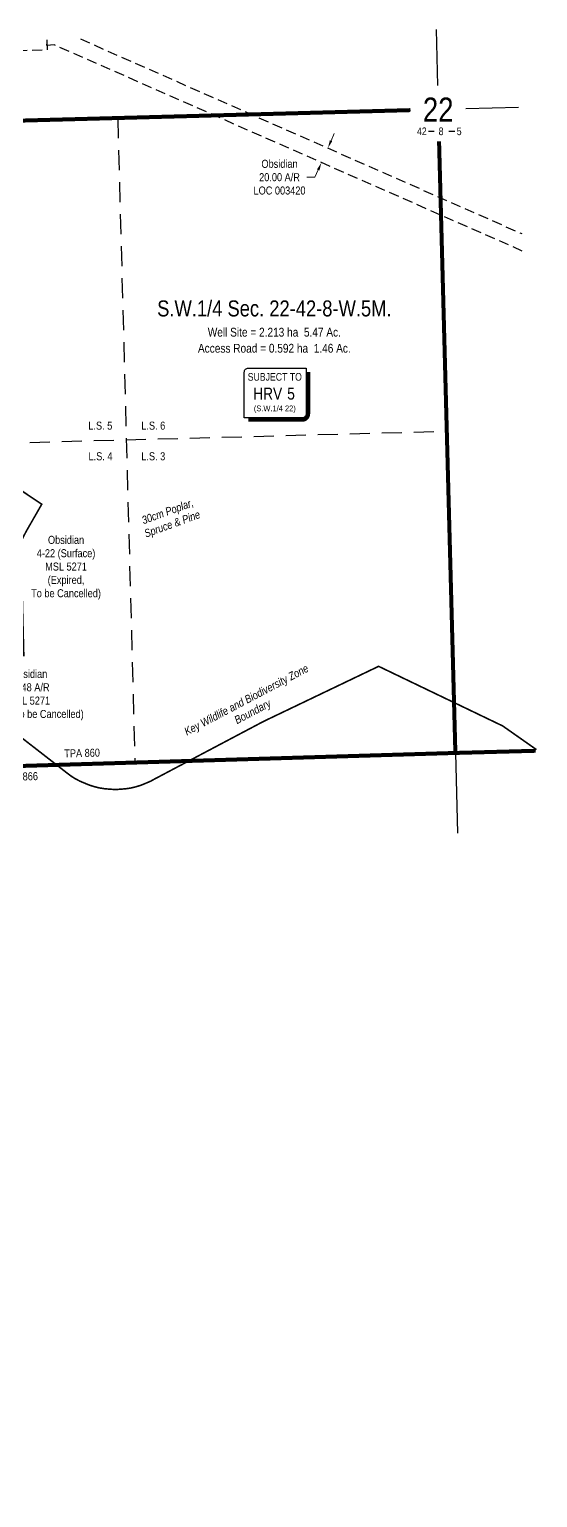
# Model space of a CAD drawing. Extents: x 626391 to 631254, y 5829536 to 5833211.
# Drawn here: x 630172 to 630807, y 5831377 to 5833211 of the extents above; entities that cross this region are included whole.
import ezdxf
from ezdxf.enums import TextEntityAlignment as Align

# ---------------------------------------------------------------- set-up
doc = ezdxf.new("R2010")
doc.units = 0
doc.header["$LTSCALE"] = 5
doc.header["$PDMODE"] = 34
doc.header["$PDSIZE"] = 0.03
for name, pattern in [('CENTERLINEX3', [5, 2.5, -1, 0.5, -1]), ('DASHDOT2', [12.7, 6.35, -3.175, 0, -3.175]), ('foc-ACCESSROAD', [3.75, 2.5, -1.25]), ('foc-LSD', [8, 5, -3]), ('foc-QUARTERLINE', [33, 25, -3, 2, -3])]:
    doc.linetypes.add(name, pattern=pattern)
doc.layers.get('Defpoints').update_dxf_attribs({"color": 9})
for name, color, linetype in [('10', 1, 'Continuous'), ('9', 3, 'Continuous'), ('AS-WILDLIFE', 131, 'DASHDOT2'), ('C-AR', 13, 'foc-ACCESSROAD'), ('C-SYMBOL', 7, 'Continuous'), ('CG-NOTES', 7, 'Continuous'), ('CTW', 7, 'Continuous'), ('L-AREAREQUIRED', 7, 'Continuous'), ('L-QSEC', 8, 'foc-QUARTERLINE'), ('L-SEC', 7, 'Continuous'), ('L-SECLBL', 7, 'Continuous'), ('L-SECTION-LSD', 7, 'foc-LSD'), ('T-BUSH-T', 110, 'Continuous')]:
    doc.layers.add(name, color=color, linetype=linetype)
doc.layers.add('AS-TRAPPER BOUNDARY', color=7, linetype='CENTERLINEX3', true_color=0xb85c00, transparency=0.6)
doc.layers.add('AS-TRAPPER-T', color=7, linetype='Continuous', true_color=0xc26100)
doc.layers.add('C-AR-T', color=13, linetype='Continuous', lineweight=9)
doc.layers.add('C-WS-T', color=13, linetype='Continuous', lineweight=9)
doc.styles.add('100L', font='ARIALN.TTF', dxfattribs={"height": 11})
doc.styles.add('175L', font='ARIALN.TTF', dxfattribs={"height": 20})
doc.styles.add('240', font='ARIALN.TTF', dxfattribs={"height": 30})
doc.styles.add('80CG', font='ARIALN.TTF', dxfattribs={"height": 10})
doc.styles.add('80L', font='ARIALN.TTF', dxfattribs={"height": 10})
doc.styles.add('80LS', font='ARIALNI.TTF', dxfattribs={"height": 10})
doc.styles.add('HRV', font='ARIALN.TTF', dxfattribs={"height": 3})
doc.styles.add('SIMPLEX', font='ARIALN.TTF')
doc.dimstyles.new('Compass 5 000', dxfattribs={"dimscale": 5, "dimtxt": 9, "dimasz": 2, "dimexe": 0.2, "dimexo": 0.0625, "dimgap": 0.5, "dimtad": 0, "dimtih": 1, "dimtoh": 1, "dimzin": 0, "dimdsep": 46, "dimtxsty": '80CG', "dimcen": 0.1, "dimse1": 1, "dimse2": 1, "dimclrd": 256, "dimclrt": 256, "dimaunit": 1, "dimadec": 4, "dimazin": 0, "dimtfac": 0.06, "dimtofl": 0, "dimtmove": 0, "dimatfit": 1, "dimfxl": 0.2, "dimtolj": 1, "dimtzin": 0, "dimlwd": -1, "dimarcsym": 0})

# ---------------------------------------------------------------- blocks, each defined once
blk = doc.blocks.new('L-SECLBL')
at = {"layer": '9', "color": 7}
for p, q in [((-5.1, -27.8), (-12.3, -27.8)), ((20.7, -27.8), (13.5, -27.8))]:
    blk.add_line(p, q, dxfattribs=at)
at = {"layer": '10', "color": 2, "style": 'SIMPLEX'}
blk.add_attdef('SEC', text='', height=30, dxfattribs=at).set_placement((0, 0), align=Align.MIDDLE)
at = {"layer": '10', "color": 5, "style": '80L'}
blk.add_attdef('TWP', text='', height=9.5, dxfattribs=at).set_placement((-14.4, -27.4), align=Align.MIDDLE_RIGHT)
blk.add_attdef('RGE', text='', height=9.5, dxfattribs=at).set_placement((3.6, -27.4), align=Align.MIDDLE_CENTER)
blk.add_attdef('MER', text='', height=9.5, dxfattribs=at).set_placement((23.2, -27.4), align=Align.MIDDLE_LEFT)
blk = doc.blocks.new('*D418')
at = {"layer": 'C-AR-T', "transparency": 16777216}
for p, q in [((630549.2, 5833072.2), (630553.2, 5833081.3)), ((630529.1, 5833026.6), (630519.1, 5833026.6)), ((630533.2, 5833035.8), (630529.1, 5833026.6))]:
    blk.add_line(p, q, dxfattribs=at)
for points in [[(630547.7, 5833072.8), (630550.7, 5833071.5), (630545.2, 5833063)], [(630531.6, 5833036.4), (630534.7, 5833035.1), (630537.2, 5833044.9)]]:
    blk.add_solid(points, dxfattribs=at)
at = {"layer": 'Defpoints', "color": 0, "transparency": 16777216}
for p in [(630537.2, 5833044.9), (630553.7, 5833059.2), (630545.8, 5833041.1)]:
    blk.add_point(p, dxfattribs=at)
at = {"layer": 'C-AR-T', "transparency": 16777216, "insert": (630484.8, 5833026.6), "char_height": 10, "attachment_point": 5, "style": '80CG'}
blk.add_mtext('\\A1;Obsidian\\P20.00 A/R\\PLOC 003420', dxfattribs=at)
blk = doc.blocks.new('*D423')
at = {"layer": 'C-AR-T', "transparency": 16777216}
for p, q in [((629997.9, 5832447.3), (629989.8, 5832453.2)), ((630038.8, 5832417.8), (630092.1, 5832379.5)), ((630092.1, 5832379.5), (630102.1, 5832379.5))]:
    blk.add_line(p, q, dxfattribs=at)
for points in [[(629998.9, 5832448.7), (629996.9, 5832446), (630006, 5832441.5)], [(630039.8, 5832419.2), (630037.9, 5832416.5), (630030.7, 5832423.7)]]:
    blk.add_solid(points, dxfattribs=at)
at = {"layer": 'Defpoints', "color": 0, "transparency": 16777216}
for p in [(630030.7, 5832423.7), (629981.9, 5832408), (630006.6, 5832390.2)]:
    blk.add_point(p, dxfattribs=at)
at = {"layer": 'C-AR-T', "transparency": 16777216, "insert": (630172, 5832379.5), "char_height": 10, "attachment_point": 5, "style": '80CG', "bg_fill": 3, "box_fill_scale": 1.1, "bg_fill_color": 256, "bg_fill_true_color": 13158600, "bg_fill_transparency": 0}
blk.add_mtext('\\A1;Obsidian\\P30.48 A/R\\PMSL 5271\\P(Expired, To be Cancelled)', dxfattribs=at)
blk = doc.blocks.new('HRV')
blk.add_lwpolyline([(-35.1, 31.6), (37.2, 31.6), (37.2, -25.5, -0.414214), (32.2, -30.5), (-40.1, -30.5), (-40.1, 26.6, -0.414214)], format="xyb", close=True)
at = {"const_width": 5, "flags": 128}
blk.add_lwpolyline([(-35.1, -33), (32.2, -33, 0.414214), (39.7, -25.5), (39.7, 26.6)], format="xyb", dxfattribs=at)
at = {"style": '80L'}
blk.add_text('SUBJECT TO', height=9.5, dxfattribs=at).set_placement((-2, 13.1), align=Align.BOTTOM_CENTER)
blk.add_attdef('(N.W.1/4 00)', text='', height=7.12, dxfattribs=at).set_placement((-2, -24.4), align=Align.BOTTOM_CENTER)
at = {"layer": 'CTW', "color": 3, "style": 'HRV'}
blk.add_text('HRV', height=15, dxfattribs=at).set_placement((-10.9, -0.2), align=Align.MIDDLE_CENTER)
blk.add_attdef('0', text='', height=15, dxfattribs=at).set_placement((18.3, -0.2), align=Align.MIDDLE_CENTER)

msp = doc.modelspace()

# ---------------------------------------------------------------- linework, layer by layer
at = {"layer": 'AS-TRAPPER BOUNDARY', "color": 114, "true_color": 0x008f47, "const_width": 4.998, "flags": 128}
for points in [[(629927.515, 5831379.329), (629926.757, 5831479.31), (629904.262, 5832326.517), (629977.298, 5832349.486), (630041.604, 5832438.78), (630041.888, 5832427.356), (630163.713, 5832430.623), (630159.211, 5832602.387), (630027.454, 5832598.941), (630030.519, 5832475.526), (629958.493, 5832375.513), (629903.421, 5832358.193), (629883.993, 5833089.873), (630403.416, 5833103.826), (630449.786, 5833105.074), (630648.326, 5833110.425)], [(630684.145, 5833071.392), (630686.028, 5833000.877), (630686.61, 5832979.104), (630704.55, 5832307.276), (630804.835, 5832309.97)]]:
    msp.add_lwpolyline(points, dxfattribs=at)
at = {"layer": 'AS-TRAPPER BOUNDARY', "const_width": 4.998, "flags": 128}
msp.add_lwpolyline([(628981.509, 5832258.704), (629081.632, 5832261.363), (629885.305, 5832282.702), (630704.55, 5832307.276), (630804.835, 5832309.971)], dxfattribs=at)
at = {"layer": 'C-AR', "flags": 128}
for points in [[(630193.92, 5833198.256), (630193.982, 5833196.067), (630194.281, 5833185.55), (630072.336, 5833182.083), (630071.97, 5833194.975)], [(630788.136, 5832934.39), (630686.61, 5832979.104), (630403.406, 5833103.826), (630203.16, 5833192.025), (630194.124, 5833191.063), (630193.982, 5833196.067), (630193.92, 5833198.256)], [(630235.97, 5833199.388), (630449.783, 5833105.074), (630686.028, 5833000.877), (630787.556, 5832956.084)]]:
    msp.add_lwpolyline(points, dxfattribs=at)
at = {"layer": 'L-QSEC'}
for p, q in [((630680.408, 5833211.345), (630682.277, 5833141.342)), ((629883.993, 5833089.873), (630648.327, 5833110.427)), ((630717.561, 5833112.289), (630783.331, 5833114.058)), ((630684.145, 5833071.392), (630704.55, 5832307.276)), ((630704.55, 5832307.276), (630707.208, 5832207.114))]:
    msp.add_line(p, q, dxfattribs=at)
at = {"layer": 'L-SEC'}
for p, q in [((630704.55, 5832307.276), (630804.835, 5832309.971)), ((629905.411, 5832283.236), (630704.55, 5832307.276))]:
    msp.add_line(p, q, dxfattribs=at)
at = {"layer": 'L-SECTION-LSD'}
for p, q in [((630282.636, 5833100.593), (630304.041, 5832296.512)), ((629892.864, 5832687.787), (630693.814, 5832709.32))]:
    msp.add_line(p, q, dxfattribs=at)

# ---------------------------------------------------------------- block references
at = {"layer": 'CG-NOTES', "xscale": 0.99966032, "yscale": 0.99966032, "zscale": 0.99966032}
msp.add_blockref('HRV', (630480.911, 5832756.469), dxfattribs=at).add_auto_attribs({'(N.W.1/4 00)': '(S.W.1/4 22)', '0': '5'})
at = {"layer": 'L-SECLBL', "xscale": 0.99966032, "yscale": 0.99966032, "zscale": 0.99966032}
msp.add_blockref('L-SECLBL', (630683.078, 5833111.362), dxfattribs=at).add_auto_attribs({'SEC': '22', 'TWP': '42', 'RGE': '8', 'MER': '5'})

# ---------------------------------------------------------------- texts
at = {"layer": 'AS-TRAPPER-T', "style": '80L'}
for s, p in [('TPA 860', (630215.965, 5832301.593)), ('TPA 866', (630138.533, 5832272.21))]:
    msp.add_text(s, height=9.9908, rotation=1.520971, dxfattribs=at).set_placement(p)
at = {"layer": 'AS-WILDLIFE', "insert": (630447.93, 5832365.033), "char_height": 10, "attachment_point": 5, "rotation": 27.867476, "style": '240'}
msp.add_mtext_dynamic_manual_height_columns('{\\fArial Narrow|b0|i1|c0|p34;Key Wildlife and Biodiversity Zone Boundary}', width=203.91992, gutter_width=45, heights=[0], dxfattribs=at)
at = {"layer": 'C-SYMBOL', "color": 3, "style": '175L'}
msp.add_text('S.W.1/4 Sec. 22-42-8-W.5M.', height=20, dxfattribs=at).set_placement((630478.34, 5832846.683), align=Align.BOTTOM_CENTER)
at = {"layer": 'C-WS-T', "insert": (630218.052, 5832538.656), "char_height": 9.9966, "attachment_point": 5, "style": '80CG'}
msp.add_mtext('\\A1;Obsidian\\P4-22 (Surface)\\PMSL 5271\\P(Expired,\\PTo be Cancelled)', dxfattribs=at)
at = {"layer": 'L-AREAREQUIRED', "color": 5, "style": '100L'}
for s, p in [('Well Site = 2.213 ha  5.47 Ac.', (630478.34, 5832824.183)), ('Access Road = 0.592 ha  1.46 Ac.', (630478.34, 5832804.124))]:
    msp.add_text(s, height=11, dxfattribs=at).set_placement(p, align=Align.BOTTOM_CENTER)
at = {"layer": 'T-BUSH-T', "insert": (630343.225, 5832613.819), "char_height": 9.99321, "width": 72.99718, "attachment_point": 2, "rotation": 20, "style": '80LS'}
msp.add_mtext('30cm Poplar,\\PSpruce & Pine', dxfattribs=at)

# ---------------------------------------------------------------- dimensions: what is measured, and where the dimension line sits
at = {"layer": 'C-AR-T'}
dim = msp.add_aligned_dim(p1=(630553.722, 5833059.232), p2=(630545.753, 5833041.137), distance=-9.354, text='Obsidian\\P20.00 A/R\\PLOC 003420', dimstyle='Compass 5 000', dxfattribs=at)
dim.commit()
dim.dimension.update_dxf_attribs({"geometry": '*D418', "text_midpoint": (630484.841, 5833026.603)})

# ---------------------------------------------------------------- next in the draw order: texts
at = {"layer": 'L-SECTION-LSD', "char_height": 9.9966, "attachment_point": 1, "style": '100L', "bg_fill": 3, "box_fill_scale": 1.5, "bg_fill_color": 256, "bg_fill_transparency": 0}
for s, width, insert in [('\\pi1.7683;L.S. 5', 30.40114, (630244.145, 5832721.22)), ('L.S. 6', 30.48313, (630312.081, 5832721.22)), ('\\pi1.9957;L.S. 4', 30.53989, (630244.145, 5832682.948)), ('L.S. 3', 30.37591, (630312.081, 5832682.948))]:
    msp.add_mtext_dynamic_manual_height_columns(s, width=width, gutter_width=55, heights=[0], dxfattribs=dict(at, insert=insert))

# ---------------------------------------------------------------- next in the draw order: linework, layer by layer
at = {"layer": 'AS-WILDLIFE', "const_width": 2, "flags": 128}
msp.add_lwpolyline([(630805.845, 5832311.409), (630763.688, 5832341), (630608.625, 5832415.5), (630464.5, 5832346.5), (630326.438, 5832273.5), (630323.875, 5832272), (630317.938, 5832269.5), (630311.812, 5832267), (630305.563, 5832265), (630299.187, 5832263.5), (630292.75, 5832262.5), (630286.187, 5832262), (630279.687, 5832261.5), (630273.125, 5832262), (630266.625, 5832262.5), (630260.187, 5832263.5), (630253.813, 5832265), (630247.5, 5832267), (630241.375, 5832269.5), (630235.437, 5832272), (630229.687, 5832275), (630224.125, 5832278.5), (630218.25, 5832283), (630144.25, 5832340.5), (630139.688, 5832344), (630134.938, 5832348.5), (630130.438, 5832353.5), (630126.312, 5832358.5), (630122.5, 5832363.5), (630119.062, 5832369.5), (630115.938, 5832375), (630113.25, 5832381), (630110.937, 5832387), (630109.063, 5832393.5), (630107.563, 5832400), (630106.5, 5832406.5), (630105.875, 5832413), (630105.625, 5832419.5), (630105.875, 5832426), (630106.5, 5832432.5), (630107.563, 5832439), (630109.062, 5832445), (630110.938, 5832451.5), (630113.75, 5832458.5), (630163.062, 5832574), (630165.312, 5832578.5), (630168.187, 5832584), (630187.687, 5832618), (630119.938, 5832663.5), (629908.875, 5832785), (629903.313, 5832788.5), (629898, 5832792.5), (629892.938, 5832796.5), (629888.187, 5832801), (629883.687, 5832806), (629879.562, 5832811), (629875.75, 5832816), (629873.875, 5832819), (629766.937, 5832992), (629765.375, 5832994.5), (629762.25, 5833000), (629759.562, 5833006), (629757.437, 5833012), (629697.782, 5833184.951)], dxfattribs=at)

# ---------------------------------------------------------------- next in the draw order: dimensions: what is measured, and where the dimension line sits
at = {"layer": 'C-AR-T'}
dim = msp.add_linear_dim(base=(630030.725, 5832423.673), p1=(629981.902, 5832408.019), p2=(630006.627, 5832390.213), angle=324.239591, text='Obsidian\\P30.48 A/R\\PMSL 5271\\P(Expired, To be Cancelled)', dimstyle='Compass 5 000', override={"dimtfill": 1}, dxfattribs=at)
dim.commit()
dim.dimension.update_dxf_attribs({"geometry": '*D423', "text_midpoint": (630172.039, 5832379.472), "dimtype": 161})

doc.saveas('drawing.dxf')
